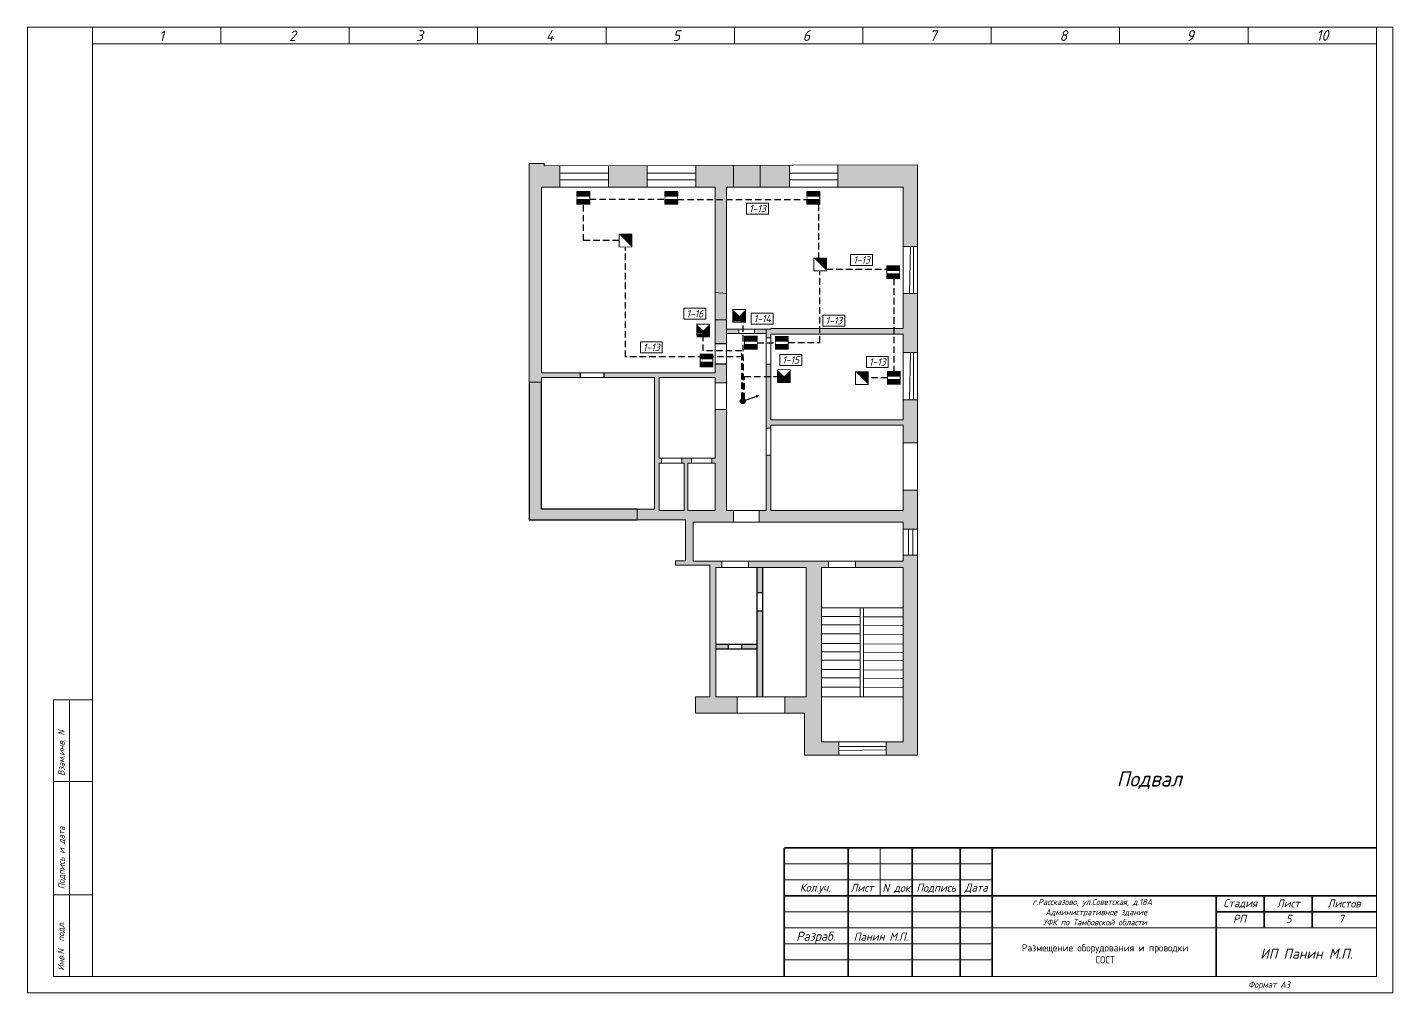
# Model space of a CAD drawing. Header units: inches. Extents: x 859 to 3210, y 393 to 1752.
# Drawn here: x 3075.8 to 3210.2, y 1162.2 to 1257.3 of the extents above; entities that cross this region are included whole.
import ezdxf

# ---------------------------------------------------------------- set-up
doc = ezdxf.new("R2010")
doc.units = ezdxf.units.IN
doc.header["$MEASUREMENT"] = 0
doc.linetypes.add('Caddy_Solid', pattern=[0])
doc.linetypes.add('HIDDEN2', pattern=[4.7625, 3.175, -1.5875])
doc.layers.get('0').transparency = 0.7
for name, color, linetype in [('BLK_12_THHN', 9, 'Continuous'), ('DESC', 7, 'Continuous'), ('LINK', 9, 'Continuous')]:
    doc.layers.add(name, color=color, linetype=linetype)
doc.styles.get("Standard").update_dxf_attribs({"font": 'GOST_Common Italic_0.ttf'})

# ---------------------------------------------------------------- blocks, each defined once
blk = doc.blocks.new('Звуковой')
blk.add_lwpolyline([(0.1, 2.9, 0, 4, 0), (1.5, 1.51, 4, 4, 0)], format="xyseb")
at = {"const_width": 0.2}
blk.add_lwpolyline([(0, 0), (0, 3), (3, 3), (3, 0)], close=True, dxfattribs=at)
blk = doc.blocks.new('Объем')
at = {"const_width": 0.2}
blk.add_lwpolyline([(0, 0), (0, 3), (3, 3), (3, 0)], close=True, dxfattribs=at)
for points in [[(0.21, 2.94), (0.21, 0.09)], [(0.41, 2.94), (0.41, 0.09)], [(0.61, 2.94), (0.61, 0.09)], [(0.8, 2.94), (0.8, 0.09)], [(1.01, 2.94), (1.01, 0.09)], [(1.21, 2.94), (1.21, 0.09)], [(1.39, 1.52), (2.81, 2.97)], [(1.39, 2.94), (1.39, 0.09)], [(1.39, 1.48), (2.82, 0.03)], [(1.56, 2.93), (1.56, 1.76)], [(1.56, 0.09), (1.56, 1.25)], [(1.74, 0.06), (1.74, 1.05)], [(1.76, 2.94), (1.76, 1.94)], [(1.94, 2.95), (1.94, 2.15)], [(1.94, 0.06), (1.94, 0.87)], [(2.13, 2.93), (2.13, 2.33)], [(2.13, 0.05), (2.13, 0.66)], [(2.3, 2.93), (2.3, 2.52)], [(2.31, 0.06), (2.31, 0.48)], [(2.49, 2.94), (2.49, 2.7)], [(2.49, 0.07), (2.49, 0.29)]]:
    blk.add_lwpolyline(points, dxfattribs=at)

msp = doc.modelspace()

# ---------------------------------------------------------------- hatches: boundary and pattern name
at = {"layer": 'BLK_12_THHN'}
h = msp.add_hatch(color=0, dxfattribs=at)
h.dxf.hatch_style = 1
h.paths.add_polyline_path([(3146.52, 1220.46, 1), (3146.02, 1220.46, 1)])
h = msp.add_hatch(color=0, dxfattribs=at)
h.dxf.hatch_style = 1
h.paths.add_polyline_path([(3147.83, 1220.99), (3147.66, 1220.93), (3147.69, 1220.85)])
h.paths.add_polyline_path([(3147.64, 1221.01), (3147.66, 1220.93), (3147.83, 1220.99)])
at = {"layer": 'DESC', "lineweight": 15}
h = msp.add_hatch(color=0, dxfattribs=at)
h.dxf.hatch_style = 1
h.paths.add_polyline_path([(3129.94, 1240.31), (3129.94, 1239.84), (3131.2, 1239.84), (3131.2, 1240.31)])
h.paths.add_polyline_path([(3131.2, 1240.63), (3131.2, 1241.1), (3129.94, 1241.1), (3129.94, 1240.63)])
h = msp.add_hatch(color=0, dxfattribs=at)
h.dxf.hatch_style = 1
h.paths.add_polyline_path([(3138.6, 1240.31), (3138.6, 1239.84), (3139.86, 1239.84), (3139.86, 1240.31)])
h.paths.add_polyline_path([(3139.86, 1240.63), (3139.86, 1241.1), (3138.6, 1241.1), (3138.6, 1240.63)])
h = msp.add_hatch(color=0, dxfattribs=at)
h.dxf.hatch_style = 1
h.paths.add_polyline_path([(3152.58, 1240.31), (3152.58, 1239.84), (3153.84, 1239.84), (3153.84, 1240.31)])
h.paths.add_polyline_path([(3153.84, 1240.63), (3153.84, 1241.1), (3152.58, 1241.1), (3152.58, 1240.63)])
h = msp.add_hatch(color=0, dxfattribs=at)
h.dxf.hatch_style = 1
h.paths.add_polyline_path([(3160.44, 1232.99), (3160.44, 1232.52), (3161.7, 1232.52), (3161.7, 1232.99)])
h.paths.add_polyline_path([(3161.7, 1233.31), (3161.7, 1233.78), (3160.44, 1233.78), (3160.44, 1233.31)])
at = {"layer": 'DESC'}
h = msp.add_hatch(color=0, dxfattribs=at)
h.dxf.hatch_style = 1
h.paths.add_polyline_path([(3163.47, 1231.04), (3162.05, 1231.04), (3162.05, 1227.61), (3149.04, 1227.61), (3149.04, 1227.55), (3148.56, 1227.55), (3148.56, 1226.7), (3149.04, 1226.7), (3149.04, 1227.04), (3162.05, 1227.04), (3162.05, 1225.24), (3163.47, 1225.24)])
h.paths.add_polyline_path([(3145.86, 1227.55), (3144.66, 1227.55), (3144.66, 1227.12), (3145.86, 1227.12)])
h.paths.add_polyline_path([(3148.56, 1227.55), (3147.41, 1227.55), (3147.41, 1227.12), (3148.56, 1227.12)])
at = {"layer": 'DESC', "lineweight": 15}
h = msp.add_hatch(color=0, dxfattribs=at)
h.dxf.hatch_style = 1
h.paths.add_polyline_path([(3146.43, 1226.05), (3146.43, 1225.58), (3147.69, 1225.58), (3147.69, 1226.05)])
h.paths.add_polyline_path([(3147.69, 1226.37), (3147.69, 1226.84), (3146.43, 1226.84), (3146.43, 1226.37)])
h = msp.add_hatch(color=0, dxfattribs=at)
h.dxf.hatch_style = 1
h.paths.add_polyline_path([(3149.47, 1226.02), (3149.47, 1225.56), (3150.73, 1225.56), (3150.73, 1226.02)])
h.paths.add_polyline_path([(3150.73, 1226.35), (3150.73, 1226.82), (3149.47, 1226.82), (3149.47, 1226.35)])
h = msp.add_hatch(color=0, dxfattribs=at)
h.dxf.hatch_style = 1
h.paths.add_polyline_path([(3142.06, 1224.3), (3142.06, 1223.83), (3143.32, 1223.83), (3143.32, 1224.3)])
h.paths.add_polyline_path([(3143.32, 1224.62), (3143.32, 1225.09), (3142.06, 1225.09), (3142.06, 1224.62)])
at = {"layer": 'DESC'}
h = msp.add_hatch(color=0, dxfattribs=at)
h.dxf.hatch_style = 1
h.paths.add_polyline_path([(3162.05, 1218.1), (3162.05, 1216.34), (3163.47, 1216.34), (3163.47, 1220.59), (3162.05, 1220.59), (3162.05, 1218.63), (3149.04, 1218.63), (3149.04, 1224.1), (3148.56, 1224.1), (3148.56, 1217.8), (3149.04, 1217.8), (3149.04, 1218.1)])
h.paths.add_polyline_path([(3149.04, 1215.14), (3148.56, 1215.14), (3148.56, 1209.68), (3147.88, 1209.68), (3147.88, 1208.55), (3162.05, 1208.55), (3162.05, 1207.87), (3163.47, 1207.87), (3163.47, 1211.7), (3162.05, 1211.7), (3162.05, 1209.68), (3149.04, 1209.68)])
h.paths.add_polyline_path([(3163.47, 1205.28), (3162.05, 1205.28), (3162.05, 1204.71), (3157.35, 1204.71), (3157.35, 1204.08), (3162.05, 1204.08), (3162.05, 1186.91), (3160.38, 1186.91), (3160.38, 1185.59), (3163.47, 1185.59)])
h.paths.add_polyline_path([(3146.82, 1204.71), (3146.82, 1204.08), (3152.5, 1204.08), (3152.5, 1191.34), (3150.4, 1191.34), (3150.4, 1189.74), (3152.33, 1189.74), (3152.33, 1185.59), (3155.72, 1185.59), (3155.72, 1186.91), (3154, 1186.91), (3154, 1204.08), (3154.7, 1204.08), (3154.7, 1204.71)])
at = {"layer": 'DESC', "lineweight": 15}
h = msp.add_hatch(color=0, dxfattribs=at)
h.dxf.hatch_style = 1
h.paths.add_polyline_path([(3160.5, 1222.6), (3160.5, 1222.13), (3161.76, 1222.13), (3161.76, 1222.6)])
h.paths.add_polyline_path([(3161.76, 1222.93), (3161.76, 1223.39), (3160.5, 1223.39), (3160.5, 1222.93)])
at = {"layer": 'LINK'}
h = msp.add_hatch(color=0, dxfattribs=at)
h.dxf.hatch_style = 1
h.paths.add_polyline_path([(3128.26, 1243.62), (3126.71, 1243.61), (3126.71, 1243.87), (3125.25, 1243.87), (3125.25, 1222.33), (3126.45, 1222.33), (3126.45, 1222.8), (3130.26, 1222.8), (3130.26, 1223.25), (3126.45, 1223.25), (3126.45, 1241.54), (3128.26, 1241.54)])
h.paths.add_polyline_path([(3136.86, 1243.64), (3133.03, 1243.63), (3133.03, 1241.54), (3136.86, 1241.54)])
h.paths.add_polyline_path([(3145.35, 1243.66), (3141.63, 1243.65), (3141.63, 1241.54), (3143.55, 1241.54), (3143.55, 1231.17), (3144.66, 1231.05), (3144.66, 1241.54), (3145.35, 1241.54)])
h.paths.add_polyline_path([(3150.85, 1243.67), (3147.97, 1243.67), (3147.97, 1241.54), (3148.56, 1241.54), (3150.85, 1241.54)])
h.paths.add_polyline_path([(3206.36, 1165.02), (3207.23, 1165.02), (3207.23, 1165.98), (3206.36, 1165.98)], flags=9)
h.paths.add_polyline_path([(3175.72, 1165.31), (3183.23, 1165.31), (3183.23, 1166.75), (3175.72, 1166.75)], flags=9)
h.paths.add_polyline_path([(3205.5, 1167.39), (3207.79, 1167.39), (3207.79, 1168.33), (3205.5, 1168.33)], flags=9)
h.paths.add_polyline_path([(3167.3, 1164.21), (3169.88, 1164.21), (3169.88, 1165.3), (3167.3, 1165.3)], flags=9)
h.paths.add_polyline_path([(3162.9, 1164.3), (3165.3, 1164.3), (3165.3, 1165.24), (3162.9, 1165.24)], flags=9)
h.paths.add_polyline_path([(3158.99, 1164.32), (3161.61, 1164.32), (3161.61, 1165.27), (3158.99, 1165.27)], flags=9)
h.paths.add_polyline_path([(3156.2, 1164.29), (3158.49, 1164.29), (3158.49, 1165.23), (3156.2, 1165.23)], flags=9)
h.paths.add_polyline_path([(3152.52, 1164.06), (3155.51, 1164.06), (3155.51, 1165.28), (3152.52, 1165.28)], flags=9)
h.paths.add_polyline_path([(3150.03, 1164.29), (3151.85, 1164.29), (3151.85, 1165.23), (3150.03, 1165.23)], flags=9)
h.paths.add_polyline_path([(3195.81, 1162.31), (3200.73, 1162.31), (3200.73, 1163.53), (3195.81, 1163.53)], flags=9)
h.paths.add_polyline_path([(3079.66, 1183.42), (3079.66, 1188.3), (3078.72, 1188.3), (3078.72, 1183.42)], flags=9)
h.paths.add_polyline_path([(3079.66, 1172.26), (3079.66, 1178.74), (3078.72, 1178.74), (3078.72, 1172.26)], flags=9)
h.paths.add_polyline_path([(3079.63, 1164.24), (3079.63, 1169.15), (3078.69, 1169.15), (3078.69, 1164.24)], flags=9)
h.paths.add_polyline_path([(3202.45, 1255.69), (3204.35, 1255.69), (3204.35, 1257.26), (3202.45, 1257.26)], flags=9)
h.paths.add_polyline_path([(3189.65, 1255.66), (3191.05, 1255.66), (3191.05, 1257.23), (3189.65, 1257.23)], flags=9)
h.paths.add_polyline_path([(3088.53, 1255.64), (3089.76, 1255.64), (3089.76, 1257.21), (3088.53, 1257.21)], flags=9)
h = msp.add_hatch(color=0, dxfattribs=at)
h.dxf.hatch_style = 1
h.paths.add_polyline_path([(3144.66, 1224.14), (3143.55, 1224.14), (3143.55, 1223.25), (3132.58, 1223.25), (3132.58, 1222.8), (3137.56, 1222.8), (3137.56, 1209.83), (3135.88, 1209.83), (3135.88, 1208.76), (3140.62, 1208.76), (3140.62, 1204.75), (3139.63, 1204.75), (3139.63, 1204.31), (3143.03, 1204.31), (3143.03, 1191.35), (3141.62, 1191.35), (3141.62, 1189.74), (3145.72, 1189.74), (3145.72, 1191.34), (3143.6, 1191.34), (3143.6, 1204.08), (3144.2, 1204.08), (3144.2, 1204.71), (3141.37, 1204.71), (3141.37, 1208.55), (3145.36, 1208.55), (3145.36, 1209.68), (3144.66, 1209.68), (3144.66, 1219.63), (3143.55, 1219.63), (3143.55, 1214.86), (3143.22, 1214.86), (3143.22, 1214.36), (3143.55, 1214.36), (3143.55, 1209.68), (3140.86, 1209.68), (3140.86, 1214.36), (3141.22, 1214.36), (3141.22, 1214.86), (3140.27, 1214.86), (3140.27, 1214.36), (3140.49, 1214.36), (3140.49, 1209.68), (3138.03, 1209.68), (3138.03, 1214.36), (3138.27, 1214.36), (3138.27, 1214.86), (3138.03, 1214.86), (3138.03, 1222.8), (3143.55, 1222.78), (3143.55, 1222.26), (3144.66, 1222.26)])
h.paths.add_polyline_path([(3126.45, 1222.33), (3125.25, 1222.33), (3125.25, 1208.76), (3135.88, 1208.76), (3135.88, 1209.83), (3126.45, 1209.83)])
h.paths.add_polyline_path([(3144.66, 1228.45), (3143.55, 1228.45), (3143.55, 1226.12), (3144.66, 1226.12)])
h.paths.add_polyline_path([(3144.66, 1231.05), (3143.55, 1231.17), (3143.55, 1228.45), (3144.66, 1228.45)])
h.paths.add_polyline_path([(3163.47, 1243.71), (3155.62, 1243.69), (3155.62, 1241.54), (3162.05, 1241.54), (3162.05, 1235.68), (3163.47, 1235.68)])
h = msp.add_hatch(color=0, dxfattribs=at)
h.dxf.hatch_style = 1
h.paths.add_polyline_path([(3147.97, 1241.54), (3147.97, 1243.67), (3145.35, 1243.66), (3145.35, 1241.54)])
h = msp.add_hatch(color=0, dxfattribs=at)
h.dxf.hatch_style = 1
h.paths.add_polyline_path([(3144.82, 1196.54), (3143.6, 1196.54), (3143.6, 1196.06), (3144.82, 1196.06)])
h.paths.add_polyline_path([(3147.65, 1196.54), (3146.15, 1196.54), (3146.15, 1196.06), (3147.65, 1196.06)])
h.paths.add_polyline_path([(3148.2, 1199.83), (3147.65, 1199.83), (3147.65, 1191.34), (3148.2, 1191.34)])
h.paths.add_polyline_path([(3148.2, 1204.08), (3147.65, 1204.08), (3147.65, 1201.63), (3148.2, 1201.63)])

# ---------------------------------------------------------------- linework, layer by layer
at = {"layer": 'BLK_12_THHN', "color": 0, "lineweight": 15}
for p, q in [((3125.25, 1222.33), (3125.25, 1243.87)), ((3125.25, 1243.87), (3126.71, 1243.87)), ((3126.71, 1243.87), (3126.71, 1243.61)), ((3126.71, 1243.61), (3163.47, 1243.71)), ((3128.26, 1243.62), (3128.26, 1241.54)), ((3133.03, 1243.65), (3133.03, 1241.54)), ((3136.86, 1243.62), (3136.86, 1241.54)), ((3141.63, 1243.65), (3141.63, 1241.54)), ((3145.35, 1243.66), (3145.35, 1241.54)), ((3147.97, 1243.67), (3147.97, 1241.54)), ((3150.85, 1243.67), (3150.85, 1241.54)), ((3155.62, 1243.69), (3155.62, 1241.54)), ((3163.47, 1243.71), (3163.47, 1185.59)), ((3133.03, 1242.89), (3128.26, 1242.89)), ((3133.03, 1242.26), (3128.26, 1242.23)), ((3141.63, 1242.89), (3136.86, 1242.89)), ((3141.63, 1242.26), (3136.86, 1242.23)), ((3155.62, 1242.89), (3150.85, 1242.89)), ((3155.62, 1242.26), (3150.85, 1242.23)), ((3126.45, 1223.25), (3126.45, 1241.54)), ((3126.45, 1241.54), (3143.55, 1241.54)), ((3143.55, 1241.54), (3143.55, 1223.25)), ((3144.66, 1209.68), (3144.66, 1241.54)), ((3144.66, 1241.54), (3148.56, 1241.54)), ((3148.56, 1241.54), (3162.05, 1241.54)), ((3162.05, 1241.54), (3162.05, 1227.61)), ((3163.47, 1235.68), (3162.05, 1235.68)), ((3162.76, 1235.68), (3162.69, 1231.04)), ((3163.06, 1235.68), (3163.06, 1231.04)), ((3144.66, 1231.05), (3143.55, 1231.17)), ((3163.47, 1231.04), (3162.05, 1231.04)), ((3144.66, 1228.45), (3143.55, 1228.45)), ((3148.56, 1227.55), (3148.56, 1209.68)), ((3162.05, 1227.61), (3149.04, 1227.61)), ((3149.04, 1226.7), (3148.56, 1226.7)), ((3149.04, 1218.63), (3149.04, 1227.04)), ((3149.04, 1227.04), (3162.05, 1227.04)), ((3162.05, 1227.04), (3162.05, 1218.63)), ((3163.47, 1225.24), (3162.05, 1225.24)), ((3162.76, 1225.24), (3162.69, 1220.59)), ((3163.06, 1225.24), (3163.06, 1220.59)), ((3143.55, 1223.25), (3126.45, 1223.25)), ((3149.04, 1224.1), (3148.56, 1224.1)), ((3126.45, 1222.33), (3125.25, 1222.33)), ((3137.56, 1222.8), (3126.45, 1222.8)), ((3126.45, 1222.8), (3126.45, 1222.33)), ((3137.56, 1209.83), (3137.56, 1222.8)), ((3138.03, 1214.86), (3138.03, 1222.8)), ((3138.03, 1222.8), (3143.55, 1222.78)), ((3143.55, 1222.78), (3143.55, 1214.86)), ((3144.66, 1222.26), (3143.55, 1222.26)), ((3163.47, 1220.59), (3162.05, 1220.59)), ((3144.66, 1219.63), (3143.55, 1219.63)), ((3149.04, 1217.8), (3148.56, 1217.8)), ((3162.05, 1218.63), (3149.04, 1218.63)), ((3149.04, 1209.68), (3149.04, 1218.1)), ((3149.04, 1218.1), (3162.05, 1218.1)), ((3162.05, 1218.1), (3162.05, 1209.68)), ((3163.47, 1216.34), (3162.05, 1216.34)), ((3149.04, 1215.14), (3148.56, 1215.14)), ((3143.55, 1214.86), (3138.03, 1214.86)), ((3138.03, 1209.68), (3138.03, 1214.36)), ((3138.03, 1214.36), (3140.49, 1214.36)), ((3138.27, 1214.86), (3138.27, 1214.36)), ((3140.27, 1214.86), (3140.27, 1214.36)), ((3140.49, 1214.36), (3140.49, 1209.68)), ((3140.86, 1209.68), (3140.86, 1214.36)), ((3140.86, 1214.36), (3143.55, 1214.36)), ((3141.22, 1214.86), (3141.22, 1214.36)), ((3143.22, 1214.86), (3143.22, 1214.36)), ((3143.55, 1214.36), (3143.55, 1209.68)), ((3163.47, 1211.7), (3162.05, 1211.7)), ((3135.88, 1208.76), (3135.88, 1209.83)), ((3135.88, 1209.83), (3137.56, 1209.83)), ((3140.49, 1209.68), (3138.03, 1209.68)), ((3143.55, 1209.68), (3140.86, 1209.68)), ((3148.56, 1209.68), (3144.66, 1209.68)), ((3145.36, 1209.68), (3145.36, 1208.55)), ((3147.88, 1209.68), (3147.88, 1208.55)), ((3162.05, 1209.68), (3149.04, 1209.68)), ((3140.62, 1208.76), (3135.88, 1208.76)), ((3140.62, 1204.75), (3140.62, 1208.76)), ((3162.05, 1208.55), (3141.37, 1208.55)), ((3141.37, 1208.55), (3141.37, 1204.71)), ((3162.05, 1204.71), (3162.05, 1208.55)), ((3163.47, 1207.87), (3162.05, 1207.87)), ((3162.59, 1207.87), (3162.59, 1205.28)), ((3163, 1207.87), (3163, 1205.28)), ((3139.63, 1204.31), (3139.63, 1204.75)), ((3139.63, 1204.75), (3140.62, 1204.75)), ((3143.03, 1204.31), (3139.63, 1204.31)), ((3141.37, 1204.71), (3162.05, 1204.71)), ((3143.03, 1191.35), (3143.03, 1204.31)), ((3144.2, 1204.71), (3144.2, 1204.08)), ((3146.82, 1204.71), (3146.82, 1204.08)), ((3154.7, 1204.71), (3154.7, 1204.08)), ((3157.35, 1204.71), (3157.35, 1204.08)), ((3163.47, 1205.28), (3162.05, 1205.28)), ((3143.6, 1191.34), (3143.6, 1204.08)), ((3143.6, 1204.08), (3152.5, 1204.08)), ((3152.5, 1204.08), (3152.5, 1191.34)), ((3154, 1186.91), (3154, 1204.08)), ((3154, 1204.08), (3162.05, 1204.08)), ((3162.05, 1204.08), (3162.05, 1186.91)), ((3162.05, 1200.12), (3154, 1200.12)), ((3157.82, 1199.27), (3154, 1199.27)), ((3157.82, 1200.12), (3157.82, 1191.34)), ((3158.14, 1200.12), (3158.14, 1191.34)), ((3162.05, 1199.21), (3158.14, 1199.24)), ((3157.82, 1198.43), (3154, 1198.43)), ((3157.82, 1197.55), (3154, 1197.55)), ((3162.05, 1198.37), (3158.14, 1198.4)), ((3162.05, 1197.49), (3158.14, 1197.52)), ((3157.82, 1196.59), (3154, 1196.59)), ((3162.05, 1196.53), (3158.14, 1196.56)), ((3157.82, 1195.77), (3154, 1195.77)), ((3157.82, 1194.96), (3154, 1194.96)), ((3162.05, 1195.72), (3158.14, 1195.75)), ((3162.05, 1194.9), (3158.14, 1194.93)), ((3157.82, 1194.03), (3154, 1194.03)), ((3162.05, 1193.97), (3158.14, 1194)), ((3157.82, 1193.21), (3154, 1193.21)), ((3157.82, 1192.31), (3154, 1192.31)), ((3162.05, 1193.15), (3158.14, 1193.18)), ((3162.05, 1192.25), (3158.14, 1192.28)), ((3141.62, 1189.74), (3141.62, 1191.35)), ((3141.62, 1191.35), (3143.03, 1191.35)), ((3152.5, 1191.34), (3143.6, 1191.34)), ((3145.72, 1191.34), (3145.72, 1189.74)), ((3150.4, 1191.34), (3150.4, 1189.74)), ((3162.05, 1191.34), (3154, 1191.34)), ((3152.33, 1189.74), (3141.62, 1189.74)), ((3152.33, 1185.59), (3152.33, 1189.74)), ((3162.05, 1186.91), (3154, 1186.91)), ((3155.72, 1186.91), (3155.72, 1185.59)), ((3160.38, 1186.91), (3160.38, 1185.59)), ((3163.47, 1185.59), (3152.33, 1185.59)), ((3160.38, 1186.47), (3155.72, 1186.47)), ((3160.38, 1186.13), (3155.72, 1186.07))]:
    msp.add_line(p, q, dxfattribs=at)
at = {"layer": 'BLK_12_THHN', "color": 0}
for p, q in [((3147.66, 1220.93), (3146.27, 1220.46)), ((3147.83, 1220.99), (3147.64, 1221.01)), ((3147.69, 1220.85), (3147.64, 1221.01))]:
    msp.add_line(p, q, dxfattribs=at)
msp.add_circle((3146.27, 1220.46), 0.249, dxfattribs=at)
at = {"layer": 'DESC', "linetype": 'Caddy_Solid', "lineweight": 15}
for p, q in [((3082.24, 1255.66), (3082.24, 1257.26)), ((3094.88, 1255.66), (3094.88, 1257.26)), ((3107.52, 1255.66), (3107.52, 1257.26)), ((3120.16, 1255.66), (3120.16, 1257.26)), ((3132.8, 1255.66), (3132.8, 1257.26)), ((3145.44, 1255.66), (3145.44, 1257.26)), ((3158.08, 1255.66), (3158.08, 1257.26)), ((3170.72, 1255.66), (3170.72, 1257.26)), ((3183.36, 1255.66), (3183.36, 1257.26)), ((3196, 1255.66), (3196, 1257.26)), ((3208.64, 1255.66), (3208.64, 1257.26)), ((3082.24, 1255.64), (3208.64, 1255.64)), ((3082.24, 1255.64), (3082.24, 1163.82)), ((3208.64, 1255.64), (3208.64, 1163.82)), ((3078.4, 1163.84), (3078.4, 1191.04)), ((3078.4, 1191.04), (3082.24, 1191.04)), ((3080, 1191.04), (3080, 1163.84)), ((3078.4, 1183.02), (3082.24, 1183.02)), ((3078.4, 1171.84), (3082.24, 1171.84)), ((3208.64, 1163.82), (3078.4, 1163.82))]:
    msp.add_line(p, q, dxfattribs=at)
at = {"layer": 'DESC', "color": 0, "lineweight": 15}
for p, q in [((3144.66, 1227.55), (3148.56, 1227.55)), ((3144.66, 1227.12), (3148.56, 1227.12)), ((3145.86, 1227.55), (3145.86, 1227.12)), ((3147.41, 1227.55), (3147.41, 1227.12)), ((3148.56, 1227.55), (3149.04, 1227.55)), ((3149.04, 1227.55), (3149.04, 1227.61)), ((3159.79, 1176.48), (3159.79, 1171.76)), ((3150.34, 1174.91), (3170.82, 1174.91)), ((3150.34, 1173.33), (3170.82, 1173.33)), ((3150.34, 1170.18), (3170.82, 1170.18)), ((3150.34, 1168.61), (3170.82, 1168.61)), ((3170.82, 1168.61), (3208.62, 1168.61)), ((3150.34, 1167.03), (3170.82, 1167.03)), ((3150.34, 1165.46), (3170.82, 1165.46))]:
    msp.add_line(p, q, dxfattribs=at)
at = {"layer": 'DESC', "lineweight": 15}
msp.add_lwpolyline([(3075.84, 1162.22), (3210.24, 1162.22), (3210.24, 1257.26), (3075.84, 1257.26)], close=True, dxfattribs=at)
at = {"layer": 'DESC', "color": 0, "lineweight": 15}
for points, const_width in [([(3129.94, 1241.1), (3131.2, 1241.1), (3131.2, 1239.84), (3129.94, 1239.84), (3129.94, 1241.1)], 0.084), ([(3138.6, 1241.1), (3139.86, 1241.1), (3139.86, 1239.84), (3138.6, 1239.84), (3138.6, 1241.1)], 0.084), ([(3152.58, 1241.1), (3153.84, 1241.1), (3153.84, 1239.84), (3152.58, 1239.84), (3152.58, 1241.1)], 0.084), ([(3160.44, 1233.78), (3161.7, 1233.78), (3161.7, 1232.52), (3160.44, 1232.52), (3160.44, 1233.78)], 0.084), ([(3146.43, 1226.84), (3147.69, 1226.84), (3147.69, 1225.58), (3146.43, 1225.58), (3146.43, 1226.84)], 0.084), ([(3149.47, 1226.82), (3150.73, 1226.82), (3150.73, 1225.56), (3149.47, 1225.56), (3149.47, 1226.82)], 0.084), ([(3142.06, 1225.09), (3143.32, 1225.09), (3143.32, 1223.83), (3142.06, 1223.83), (3142.06, 1225.09)], 0.084), ([(3160.5, 1223.39), (3161.76, 1223.39), (3161.76, 1222.13), (3160.5, 1222.13), (3160.5, 1223.39)], 0.084), ([(3150.34, 1176.48), (3208.62, 1176.48)], 0.158), ([(3150.34, 1176.48), (3150.34, 1163.88)], 0.158), ([(3156.64, 1176.48), (3156.64, 1163.82)], 0.158), ([(3162.94, 1176.48), (3162.94, 1163.88)], 0.158), ([(3167.67, 1176.48), (3167.67, 1163.88)], 0.158), ([(3170.82, 1176.48), (3170.82, 1163.88)], 0.158), ([(3150.34, 1171.76), (3208.62, 1171.76)], 0.158), ([(3192.87, 1163.82), (3192.87, 1171.76)], 0.158), ([(3197.59, 1168.61), (3197.59, 1171.76)], 0.158), ([(3202.32, 1168.61), (3202.32, 1171.76)], 0.158), ([(3192.87, 1170.18), (3208.62, 1170.18)], 0.158)]:
    msp.add_lwpolyline(points, dxfattribs=dict(at, const_width=const_width))
for points in [[(3129.94, 1241.1), (3131.2, 1241.1), (3131.2, 1240.63), (3129.94, 1240.63)], [(3138.6, 1241.1), (3139.86, 1241.1), (3139.86, 1240.63), (3138.6, 1240.63)], [(3152.58, 1241.1), (3153.84, 1241.1), (3153.84, 1240.63), (3152.58, 1240.63)], [(3131.2, 1239.84), (3129.94, 1239.84), (3129.94, 1240.31), (3131.2, 1240.31)], [(3139.86, 1239.84), (3138.6, 1239.84), (3138.6, 1240.31), (3139.86, 1240.31)], [(3153.84, 1239.84), (3152.58, 1239.84), (3152.58, 1240.31), (3153.84, 1240.31)], [(3160.44, 1233.78), (3161.7, 1233.78), (3161.7, 1233.31), (3160.44, 1233.31)], [(3161.7, 1232.52), (3160.44, 1232.52), (3160.44, 1232.99), (3161.7, 1232.99)], [(3146.43, 1226.84), (3147.69, 1226.84), (3147.69, 1226.37), (3146.43, 1226.37)], [(3147.69, 1225.58), (3146.43, 1225.58), (3146.43, 1226.05), (3147.69, 1226.05)], [(3149.47, 1226.82), (3150.73, 1226.82), (3150.73, 1226.35), (3149.47, 1226.35)], [(3150.73, 1225.56), (3149.47, 1225.56), (3149.47, 1226.02), (3150.73, 1226.02)], [(3142.06, 1225.09), (3143.32, 1225.09), (3143.32, 1224.62), (3142.06, 1224.62)], [(3143.32, 1223.83), (3142.06, 1223.83), (3142.06, 1224.3), (3143.32, 1224.3)], [(3160.5, 1223.39), (3161.76, 1223.39), (3161.76, 1222.93), (3160.5, 1222.93)], [(3161.76, 1222.13), (3160.5, 1222.13), (3160.5, 1222.6), (3161.76, 1222.6)]]:
    msp.add_lwpolyline(points, close=True, dxfattribs=at)
for points in [[(3146.63, 1239.96), (3148.79, 1239.96), (3148.79, 1238.88), (3146.63, 1238.88), (3146.63, 1239.96)], [(3156.88, 1234.9), (3159.04, 1234.9), (3159.04, 1233.82), (3156.88, 1233.82), (3156.88, 1234.9)], [(3140.47, 1229.61), (3142.63, 1229.61), (3142.63, 1228.53), (3140.47, 1228.53), (3140.47, 1229.61)], [(3147.1, 1229.13), (3149.26, 1229.13), (3149.26, 1228.05), (3147.1, 1228.05), (3147.1, 1229.13)], [(3154.15, 1228.93), (3156.31, 1228.93), (3156.31, 1227.85), (3154.15, 1227.85), (3154.15, 1228.93)], [(3136.18, 1226.29), (3138.34, 1226.29), (3138.34, 1225.21), (3136.18, 1225.21), (3136.18, 1226.29)], [(3149.9, 1225.05), (3152.06, 1225.05), (3152.06, 1223.97), (3149.9, 1223.97), (3149.9, 1225.05)], [(3158.43, 1224.85), (3160.59, 1224.85), (3160.59, 1223.77), (3158.43, 1223.77), (3158.43, 1224.85)]]:
    msp.add_lwpolyline(points, dxfattribs=at)
at = {"layer": 'LINK', "color": 0, "linetype": 'HIDDEN2', "ltscale": 0.2}
for p, q in [((3130.57, 1236.26), (3130.57, 1239.84)), ((3131.2, 1240.35), (3138.6, 1240.35)), ((3139.86, 1240.31), (3152.58, 1240.31)), ((3153.73, 1239.84), (3153.73, 1234.55)), ((3134.09, 1236.26), (3130.57, 1236.26)), ((3134.72, 1224.82), (3134.72, 1235.63)), ((3153.85, 1226.21), (3153.84, 1233.29)), ((3154.51, 1233.45), (3160.44, 1233.45)), ((3161.13, 1232.52), (3161.13, 1223.39)), ((3146.34, 1220.61), (3146.3, 1228.22)), ((3142.35, 1225.4), (3142.35, 1226.94)), ((3147.7, 1226.21), (3149.45, 1226.21)), ((3150.74, 1226.22), (3153.85, 1226.22)), ((3146.27, 1224.82), (3134.72, 1224.82)), ((3146.18, 1225.4), (3142.35, 1225.4)), ((3146.18, 1220.69), (3146.18, 1225.4)), ((3146.27, 1220.7), (3146.27, 1224.82)), ((3146.43, 1220.64), (3146.43, 1222.87)), ((3146.43, 1222.87), (3149.75, 1222.87)), ((3160.5, 1222.76), (3158.62, 1222.76))]:
    msp.add_line(p, q, dxfattribs=at)
at = {"layer": 'LINK', "color": 0}
for p, q in [((3143.55, 1226.12), (3144.66, 1226.12)), ((3130.26, 1223.25), (3130.26, 1222.8)), ((3132.58, 1223.25), (3132.58, 1222.8)), ((3143.55, 1224.14), (3144.66, 1224.14)), ((3125.25, 1222.33), (3125.25, 1208.76)), ((3126.45, 1209.83), (3126.45, 1222.33)), ((3135.88, 1209.83), (3126.45, 1209.83)), ((3125.25, 1208.76), (3135.88, 1208.76)), ((3147.65, 1204.08), (3147.65, 1191.34)), ((3148.2, 1204.08), (3148.2, 1191.34)), ((3147.65, 1201.63), (3148.2, 1201.63)), ((3147.65, 1199.83), (3148.2, 1199.83)), ((3143.6, 1196.54), (3147.65, 1196.54)), ((3144.82, 1196.54), (3144.82, 1196.06)), ((3146.15, 1196.54), (3146.15, 1196.06)), ((3143.6, 1196.06), (3147.65, 1196.06))]:
    msp.add_line(p, q, dxfattribs=at)

# ---------------------------------------------------------------- block references
at = {"layer": 'DESC', "color": 0}
for name, p, xscale, yscale, zscale, rotation in [('Звуковой', (3134.09, 1236.89), 0.4199975999999516, 0.4199975999999516, 0.4199975999999516, 270), ('Звуковой', (3153.25, 1234.55), 0.4199975999999516, 0.4199975999999516, 0.4199975999999516, 270), ('Объем', (3145.29, 1228.22), -0.4199760000000508, 0.4199760000000061, 0.4199760000000001, 270.2987402237203), ('Объем', (3141.75, 1226.77), -0.4199760000000508, 0.4199760000000061, 0.4199760000000001, 270.2987402237203), ('Объем', (3149.69, 1222.29), -0.4199760000000508, 0.4199760000000061, 0.4199760000000001, 270.2987402237203), ('Звуковой', (3157.36, 1223.35), 0.4199975999999516, 0.4199975999999516, 0.4199975999999516, 270)]:
    msp.add_blockref(name, p, dxfattribs=dict(at, xscale=xscale, yscale=yscale, zscale=zscale, rotation=rotation))

# ---------------------------------------------------------------- texts
at = {"layer": 'DESC', "lineweight": 13}
for s, height, p in [('1', 1.05, (3088.8, 1255.9)), ('2', 1.05, (3101.6, 1255.9)), ('3', 1.05, (3114.08, 1255.92)), ('4', 1.05, (3126.88, 1255.92)), ('5', 1.05, (3139.36, 1255.92)), ('6', 1.05, (3152.16, 1255.92)), ('7', 1.05, (3164.64, 1255.92)), ('8', 1.05, (3177.44, 1255.92)), ('9', 1.05, (3189.92, 1255.92)), ('10', 1.048, (3202.72, 1255.95)), ('Формат А3', 0.629, (3196.02, 1162.7))]:
    msp.add_text(s, height=height, dxfattribs=at).set_placement(p)
for s, p in [('Взам.инв. N', (3079.5, 1183.57)), ('Подпись и дата', (3079.51, 1172.42)), ('Инв.N  подл.', (3079.47, 1164.4))]:
    msp.add_text(s, height=0.6288, rotation=90, dxfattribs=at).set_placement(p)
at = {"layer": 'DESC', "color": 0, "lineweight": 15}
for s, p in [('Кол.уч.', (3151.88, 1172.17)), ('Лист', (3156.86, 1172.16)), ('N док.', (3160.01, 1172.14)), ('РП', (3194.52, 1169.1)), ('5', (3199.72, 1169.1)), ('7', (3204.9, 1169.1))]:
    msp.add_text(s, height=0.787, dxfattribs=at).set_placement(p)
at = {"layer": 'DESC', "color": 0, "char_height": 0.72, "width": 2.16, "attachment_point": 5}
for s, insert in [('1-13', (3147.71, 1239.42)), ('1-13', (3157.96, 1234.36)), ('1-16', (3141.55, 1229.07)), ('1-14', (3148.18, 1228.59)), ('1-13', (3155.23, 1228.39)), ('1-13', (3137.26, 1225.75)), ('1-15', (3150.98, 1224.51)), ('1-13', (3159.51, 1224.31))]:
    msp.add_mtext(s, dxfattribs=dict(at, insert=insert))
at = {"layer": 'DESC', "color": 0, "lineweight": 15, "attachment_point": 1}
for s, width, heights, insert, char_height in [('\\pi5.60702;Подвал', 17.9743, [1.74], (3177.45, 1184.02), 1.5), ('\\pi23.23389;г.Рассказово, ул.Советская, д.18А\\P\\pi24.5048;Административное здание \\P\\pi24.27003;УФК по Тамбовской области', 59.1919, [0], (3151.54, 1171.45), 0.6), ('\\pi4.80835;ИП Панин М.П.', 17.9743, [1.74], (3192.39, 1166.56), 1)]:
    msp.add_mtext_dynamic_manual_height_columns(s, width=width, gutter_width=1, heights=heights, dxfattribs=dict(at, insert=insert, char_height=char_height))
at = {"layer": 'DESC', "color": 0, "lineweight": 15, "attachment_point": 5}
for s, insert, char_height, width in [('Подпись', (3165.3, 1172.49), 0.787, 4.725), ('Дата', (3169.23, 1172.49), 0.787, 3.15), ('Стадия', (3195.23, 1170.97), 0.787, 4.725), ('Лист', (3199.95, 1171.01), 0.787, 5.67), ('Листов', (3205.45, 1171.01), 0.787, 5.3325), ('Разраб.', (3153.45, 1167.66), 0.9, 7.0924), ('{\\fGOST Common|b0|i0|c204|p34;Размещение оборудования и проводки\\PСОСТ}', (3181.93, 1166.05), 0.7, 25.2)]:
    msp.add_mtext(s, dxfattribs=dict(at, insert=insert, char_height=char_height, width=width))
at = {"layer": 'DESC', "lineweight": 15, "insert": (3159.86, 1167.73), "char_height": 0.787, "width": 6.3, "attachment_point": 5}
msp.add_mtext('Панин М.П.', dxfattribs=at)

doc.saveas('drawing.dxf')
